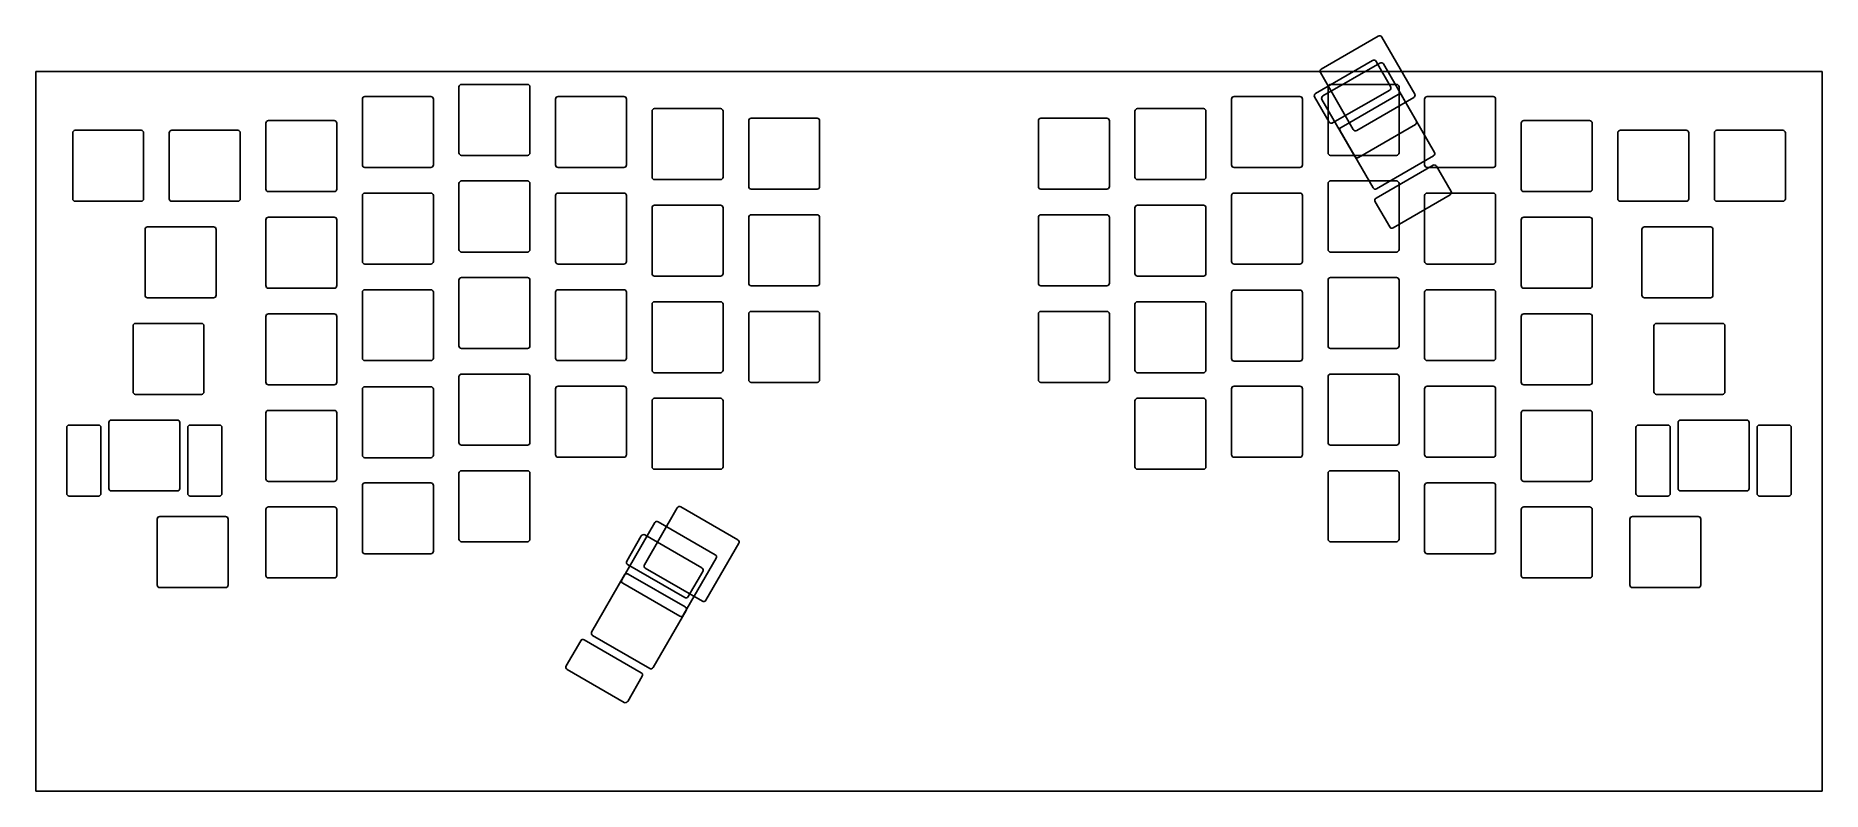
# Model space of a CAD drawing. Header units: millimetres. Extents: x 0 to 352, y -142 to 7.
import ezdxf

# ---------------------------------------------------------------- set-up
doc = ezdxf.new("R2010")
doc.units = ezdxf.units.MM

msp = doc.modelspace()

# ---------------------------------------------------------------- linework, layer by layer
for p, q in [((253.59, 0.52), (264.85, 7.02)), ((265.54, 6.83), (272.04, -4.42)), ((0, 0), (352.43, 0)), ((0, 0), (0, -141.96)), ((263.72, 2.21), (252.46, -4.29)), ((253.91, -4.8), (265.17, 1.7)), ((264.4, 2.03), (267.28, -2.95)), ((265.85, 1.52), (272.35, -9.74)), ((352.43, 0), (352.43, -141.96)), ((83.49, -3.02), (83.49, -16.02)), ((83.99, -2.52), (96.99, -2.52)), ((97.49, -3.02), (97.49, -16.02)), ((253.41, -0.17), (259.91, -11.42)), ((254.94, -3.02), (254.94, -16.02)), ((255.44, -2.52), (268.44, -2.52)), ((268.94, -3.02), (268.94, -16.02)), ((64.44, -5.41), (64.44, -18.41)), ((64.94, -4.91), (77.94, -4.91)), ((78.44, -5.41), (78.44, -18.41)), ((102.54, -5.41), (102.54, -18.41)), ((103.04, -4.91), (116.04, -4.91)), ((116.54, -5.41), (116.54, -18.41)), ((235.89, -5.41), (235.89, -18.41)), ((236.39, -4.91), (249.39, -4.91)), ((249.89, -5.41), (249.89, -18.41)), ((252.28, -4.97), (255.15, -9.95)), ((253.73, -5.48), (260.23, -16.74)), ((267.1, -3.63), (255.84, -10.13)), ((268.74, -4.49), (257.49, -10.99)), ((260.59, -11.61), (271.85, -5.11)), ((269.43, -4.67), (275.93, -15.93)), ((273.99, -5.41), (273.99, -18.41)), ((274.49, -4.91), (287.49, -4.91)), ((287.99, -5.41), (287.99, -18.41)), ((45.39, -10.17), (45.39, -23.17)), ((45.89, -9.67), (58.89, -9.67)), ((59.39, -10.17), (59.39, -23.17)), ((121.59, -7.79), (121.59, -20.79)), ((122.09, -7.29), (135.09, -7.29)), ((135.59, -7.79), (135.59, -20.79)), ((140.64, -9.69), (140.64, -22.69)), ((141.14, -9.19), (154.14, -9.19)), ((154.64, -9.69), (154.64, -22.69)), ((197.79, -9.69), (197.79, -22.69)), ((198.29, -9.19), (211.29, -9.19)), ((211.79, -9.69), (211.79, -22.69)), ((216.84, -7.79), (216.84, -20.79)), ((217.34, -7.29), (230.34, -7.29)), ((230.84, -7.79), (230.84, -20.79)), ((260.91, -16.92), (272.17, -10.42)), ((293.04, -10.17), (293.04, -23.17)), ((293.54, -9.67), (306.54, -9.67)), ((307.04, -10.17), (307.04, -23.17)), ((7.29, -12.07), (7.29, -25.07)), ((7.79, -11.57), (20.79, -11.57)), ((21.29, -12.07), (21.29, -25.07)), ((26.34, -12.07), (26.34, -25.07)), ((26.84, -11.57), (39.84, -11.57)), ((40.34, -12.07), (40.34, -25.07)), ((257.3, -11.67), (263.8, -22.93)), ((312.09, -12.07), (312.09, -25.07)), ((312.59, -11.57), (325.59, -11.57)), ((326.09, -12.07), (326.09, -25.07)), ((331.14, -12.07), (331.14, -25.07)), ((331.64, -11.57), (344.64, -11.57)), ((345.14, -12.07), (345.14, -25.07)), ((83.99, -16.52), (96.99, -16.52)), ((255.44, -16.52), (268.44, -16.52)), ((275.74, -16.61), (264.49, -23.11)), ((64.94, -18.91), (77.94, -18.91)), ((103.04, -18.91), (116.04, -18.91)), ((236.39, -18.91), (249.39, -18.91)), ((275.66, -18.46), (264.4, -24.96)), ((274.49, -18.91), (287.49, -18.91)), ((276.34, -18.65), (279.22, -23.63)), ((45.89, -23.67), (58.89, -23.67)), ((64.44, -24.46), (64.44, -37.46)), ((64.94, -23.96), (77.94, -23.96)), ((78.44, -24.46), (78.44, -37.46)), ((83.49, -22.07), (83.49, -35.08)), ((83.99, -21.57), (96.99, -21.57)), ((97.49, -22.07), (97.49, -35.08)), ((102.54, -24.46), (102.54, -37.46)), ((103.04, -23.96), (116.04, -23.96)), ((116.54, -24.46), (116.54, -37.46)), ((122.09, -21.29), (135.09, -21.29)), ((141.14, -23.19), (154.14, -23.19)), ((198.29, -23.19), (211.29, -23.19)), ((217.34, -21.29), (230.34, -21.29)), ((235.89, -24.46), (235.89, -37.46)), ((236.39, -23.96), (249.39, -23.96)), ((249.89, -24.46), (249.89, -37.46)), ((254.94, -22.07), (254.94, -35.08)), ((255.44, -21.57), (268.44, -21.57)), ((279.03, -24.31), (267.78, -30.81)), ((268.94, -22.07), (268.94, -35.08)), ((273.99, -24.46), (273.99, -37.46)), ((274.49, -23.96), (287.49, -23.96)), ((287.99, -24.46), (287.99, -37.46)), ((293.54, -23.67), (306.54, -23.67)), ((7.79, -25.57), (20.79, -25.57)), ((26.84, -25.57), (39.84, -25.57)), ((121.59, -26.84), (121.59, -39.84)), ((122.09, -26.34), (135.09, -26.34)), ((135.59, -26.84), (135.59, -39.84)), ((216.84, -26.84), (216.84, -39.84)), ((217.34, -26.34), (230.34, -26.34)), ((230.84, -26.84), (230.84, -39.84)), ((264.22, -25.65), (267.09, -30.63)), ((312.59, -25.57), (325.59, -25.57)), ((331.64, -25.57), (344.64, -25.57)), ((21.57, -31.12), (21.57, -44.12)), ((22.07, -30.62), (35.08, -30.62)), ((35.58, -31.12), (35.58, -44.12)), ((45.39, -29.22), (45.39, -42.22)), ((45.89, -28.72), (58.89, -28.72)), ((59.39, -29.22), (59.39, -42.22)), ((140.64, -28.74), (140.64, -41.74)), ((141.14, -28.24), (154.14, -28.24)), ((154.64, -28.74), (154.64, -41.74)), ((197.79, -28.74), (197.79, -41.74)), ((198.29, -28.24), (211.29, -28.24)), ((211.79, -28.74), (211.79, -41.74)), ((293.04, -29.22), (293.04, -42.22)), ((293.54, -28.72), (306.54, -28.72)), ((307.04, -29.22), (307.04, -42.22)), ((316.85, -31.12), (316.85, -44.12)), ((317.35, -30.62), (330.35, -30.62)), ((330.85, -31.12), (330.85, -44.12)), ((64.94, -37.96), (77.94, -37.96)), ((83.99, -35.58), (96.99, -35.58)), ((103.04, -37.96), (116.04, -37.96)), ((236.39, -37.96), (249.39, -37.96)), ((255.44, -35.58), (268.44, -35.58)), ((274.49, -37.96), (287.49, -37.96)), ((83.49, -41.12), (83.49, -54.12)), ((83.99, -40.62), (96.99, -40.62)), ((97.49, -41.12), (97.49, -54.12)), ((122.09, -40.34), (135.09, -40.34)), ((141.14, -42.24), (154.14, -42.24)), ((198.29, -42.24), (211.29, -42.24)), ((217.34, -40.34), (230.34, -40.34)), ((254.94, -41.12), (254.94, -54.12)), ((255.44, -40.62), (268.44, -40.62)), ((268.94, -41.12), (268.94, -54.12)), ((22.07, -44.62), (35.08, -44.62)), ((45.89, -42.72), (58.89, -42.72)), ((64.44, -43.51), (64.44, -56.51)), ((64.94, -43.01), (77.94, -43.01)), ((78.44, -43.51), (78.44, -56.51)), ((102.54, -43.51), (102.54, -56.51)), ((103.04, -43.01), (116.04, -43.01)), ((116.54, -43.51), (116.54, -56.51)), ((122.09, -45.39), (135.09, -45.39)), ((217.34, -45.39), (230.34, -45.39)), ((235.89, -43.6), (235.89, -56.6)), ((236.39, -43.1), (249.39, -43.1)), ((249.89, -43.6), (249.89, -56.6)), ((273.99, -43.51), (273.99, -56.51)), ((274.49, -43.01), (287.49, -43.01)), ((287.99, -43.51), (287.99, -56.51)), ((293.54, -42.72), (306.54, -42.72)), ((317.35, -44.62), (330.35, -44.62)), ((45.39, -48.27), (45.39, -61.27)), ((45.89, -47.77), (58.89, -47.77)), ((59.39, -48.27), (59.39, -61.27)), ((121.59, -45.89), (121.59, -58.89)), ((135.59, -45.89), (135.59, -58.89)), ((140.64, -47.79), (140.64, -60.79)), ((141.14, -47.29), (154.14, -47.29)), ((154.64, -47.79), (154.64, -60.79)), ((197.79, -47.79), (197.79, -60.79)), ((198.29, -47.29), (211.29, -47.29)), ((211.79, -47.79), (211.79, -60.79)), ((216.84, -45.89), (216.84, -58.89)), ((230.84, -45.89), (230.84, -58.89)), ((293.04, -48.27), (293.04, -61.27)), ((293.54, -47.77), (306.54, -47.77)), ((307.04, -48.27), (307.04, -61.27)), ((19.19, -50.17), (19.19, -63.17)), ((19.69, -49.67), (32.69, -49.67)), ((33.19, -50.17), (33.19, -63.17)), ((319.23, -50.17), (319.23, -63.17)), ((319.73, -49.67), (332.73, -49.67)), ((333.23, -50.17), (333.23, -63.17)), ((83.99, -54.62), (96.99, -54.62)), ((255.44, -54.62), (268.44, -54.62)), ((64.94, -57.01), (77.94, -57.01)), ((83.99, -59.67), (96.99, -59.67)), ((103.04, -57.01), (116.04, -57.01)), ((122.09, -59.39), (135.09, -59.39)), ((217.34, -59.39), (230.34, -59.39)), ((236.39, -57.1), (249.39, -57.1)), ((255.44, -59.67), (268.44, -59.67)), ((274.49, -57.01), (287.49, -57.01)), ((45.89, -61.77), (58.89, -61.77)), ((64.44, -62.65), (64.44, -75.65)), ((64.94, -62.15), (77.94, -62.15)), ((78.44, -62.65), (78.44, -75.65)), ((83.49, -60.17), (83.49, -73.17)), ((97.49, -60.17), (97.49, -73.17)), ((102.54, -62.56), (102.54, -75.56)), ((103.04, -62.06), (116.04, -62.06)), ((116.54, -62.56), (116.54, -75.56)), ((141.14, -61.29), (154.14, -61.29)), ((198.29, -61.29), (211.29, -61.29)), ((235.89, -62.56), (235.89, -75.56)), ((236.39, -62.06), (249.39, -62.06)), ((249.89, -62.56), (249.89, -75.56)), ((254.94, -60.17), (254.94, -73.17)), ((268.94, -60.17), (268.94, -73.17)), ((273.99, -62.56), (273.99, -75.56)), ((274.49, -62.06), (287.49, -62.06)), ((287.99, -62.56), (287.99, -75.56)), ((293.54, -61.77), (306.54, -61.77)), ((19.69, -63.67), (32.69, -63.67)), ((45.89, -66.82), (58.89, -66.82)), ((121.59, -64.94), (121.59, -77.94)), ((122.09, -64.44), (135.09, -64.44)), ((135.59, -64.94), (135.59, -77.94)), ((216.84, -64.94), (216.84, -77.94)), ((217.34, -64.44), (230.34, -64.44)), ((230.84, -64.94), (230.84, -77.94)), ((293.54, -66.82), (306.54, -66.82)), ((319.73, -63.67), (332.73, -63.67)), ((6.12, -70.22), (6.12, -83.22)), ((6.62, -69.72), (12.37, -69.72)), ((12.87, -70.22), (12.87, -83.22)), ((14.43, -69.22), (14.43, -82.22)), ((14.93, -68.72), (27.93, -68.72)), ((28.43, -69.22), (28.43, -82.22)), ((29.99, -70.22), (29.99, -83.22)), ((30.49, -69.72), (36.24, -69.72)), ((36.74, -70.22), (36.74, -83.22)), ((45.39, -67.32), (45.39, -80.32)), ((59.39, -67.32), (59.39, -80.32)), ((293.04, -67.32), (293.04, -80.32)), ((307.04, -67.32), (307.04, -80.32)), ((315.68, -70.22), (315.68, -83.22)), ((316.18, -69.72), (321.93, -69.72)), ((322.43, -70.22), (322.43, -83.22)), ((323.99, -69.22), (323.99, -82.22)), ((324.49, -68.72), (337.49, -68.72)), ((337.99, -69.22), (337.99, -82.22)), ((339.56, -70.22), (339.56, -83.22)), ((340.06, -69.72), (345.81, -69.72)), ((346.31, -70.22), (346.31, -83.22)), ((83.99, -73.67), (96.99, -73.67)), ((255.44, -73.67), (268.44, -73.67)), ((64.94, -76.15), (77.94, -76.15)), ((103.04, -76.06), (116.04, -76.06)), ((236.39, -76.06), (249.39, -76.06)), ((274.49, -76.06), (287.49, -76.06)), ((45.89, -80.82), (58.89, -80.82)), ((83.49, -79.22), (83.49, -92.22)), ((83.99, -78.72), (96.99, -78.72)), ((97.49, -79.22), (97.49, -92.22)), ((122.09, -78.44), (135.09, -78.44)), ((217.34, -78.44), (230.34, -78.44)), ((254.94, -79.22), (254.94, -92.22)), ((255.44, -78.72), (268.44, -78.72)), ((268.94, -79.22), (268.94, -92.22)), ((293.54, -80.82), (306.54, -80.82)), ((6.62, -83.72), (12.37, -83.72)), ((14.93, -82.72), (27.93, -82.72)), ((30.49, -83.72), (36.24, -83.72)), ((64.44, -81.61), (64.44, -94.61)), ((64.94, -81.11), (77.94, -81.11)), ((78.44, -81.61), (78.44, -94.61)), ((273.99, -81.61), (273.99, -94.61)), ((274.49, -81.11), (287.49, -81.11)), ((287.99, -81.61), (287.99, -94.61)), ((316.18, -83.72), (321.93, -83.72)), ((324.49, -82.72), (337.49, -82.72)), ((340.06, -83.72), (345.81, -83.72)), ((24.46, -87.77), (37.46, -87.77)), ((45.39, -86.37), (45.39, -99.37)), ((45.89, -85.87), (58.89, -85.87)), ((59.39, -86.37), (59.39, -99.37)), ((126.56, -86.04), (120.06, -97.29)), ((127.24, -85.85), (138.5, -92.35)), ((293.04, -86.37), (293.04, -99.37)), ((293.54, -85.87), (306.54, -85.87)), ((307.04, -86.37), (307.04, -99.37)), ((314.97, -87.77), (327.97, -87.77)), ((23.96, -88.27), (23.96, -101.27)), ((37.96, -88.27), (37.96, -101.27)), ((122.12, -88.97), (115.62, -100.23)), ((119.46, -91.58), (116.58, -96.56)), ((131.4, -97.9), (120.14, -91.4)), ((122.8, -88.79), (134.06, -95.29)), ((314.47, -88.27), (314.47, -101.27)), ((328.47, -88.27), (328.47, -101.27)), ((64.94, -95.11), (77.94, -95.11)), ((83.99, -92.72), (96.99, -92.72)), ((138.69, -93.04), (132.19, -104.29)), ((255.44, -92.72), (268.44, -92.72)), ((274.49, -95.11), (287.49, -95.11)), ((128.02, -103.74), (116.76, -97.24)), ((120.24, -97.98), (131.5, -104.48)), ((134.24, -95.97), (127.74, -107.23)), ((131.58, -98.58), (128.7, -103.56)), ((24.46, -101.77), (37.46, -101.77)), ((45.89, -99.87), (58.89, -99.87)), ((116.16, -99.28), (109.66, -110.54)), ((115.8, -100.91), (127.06, -107.41)), ((128.11, -105.6), (116.85, -99.1)), ((293.54, -99.87), (306.54, -99.87)), ((314.97, -101.77), (327.97, -101.77)), ((128.29, -106.28), (121.79, -117.54)), ((107.52, -112.26), (104.64, -117.24)), ((119.46, -118.58), (108.2, -112.08)), ((121.11, -117.72), (109.85, -111.22)), ((116.08, -124.42), (104.83, -117.92)), ((119.64, -119.26), (116.77, -124.24)), ((0, -141.96), (352.43, -141.96))]:
    msp.add_line(p, q)
for centre, start, end in [((265.1, 6.58), 30, 120), ((253.84, 0.08), 120, 210), ((263.97, 1.78), 30, 120), ((265.42, 1.27), 30, 120), ((83.99, -3.02), 90, 180), ((96.99, -3.02), 0, 90), ((255.44, -3.02), 90, 180), ((266.85, -3.2), -60, 30), ((268.44, -3.02), 0, 90), ((64.94, -5.41), 90, 180), ((77.94, -5.41), 0, 90), ((103.04, -5.41), 90, 180), ((116.04, -5.41), 0, 90), ((236.39, -5.41), 90, 180), ((249.39, -5.41), 0, 90), ((252.71, -4.72), 120, 210), ((254.16, -5.23), 120, 210), ((268.99, -4.92), 30, 120), ((271.6, -4.67), 300, 390), ((274.49, -5.41), 90, 180), ((287.49, -5.41), 0, 90), ((45.89, -10.17), 90, 180), ((58.89, -10.17), 0, 90), ((122.09, -7.79), 90, 180), ((135.09, -7.79), 0, 90), ((141.14, -9.69), 90, 180), ((154.14, -9.69), 0, 90), ((198.29, -9.69), 90, 180), ((211.29, -9.69), 0, 90), ((217.34, -7.79), 90, 180), ((230.34, -7.79), 0, 90), ((255.59, -9.7), 210, 300), ((271.92, -9.99), 300, 390), ((293.54, -10.17), 90, 180), ((306.54, -10.17), 0, 90), ((7.79, -12.07), 90, 180), ((20.79, -12.07), 0, 90), ((26.84, -12.07), 90, 180), ((39.84, -12.07), 0, 90), ((257.74, -11.42), 120, 210), ((260.34, -11.17), 210, 300), ((312.59, -12.07), 90, 180), ((325.59, -12.07), 0, 90), ((331.64, -12.07), 90, 180), ((344.64, -12.07), 0, 90), ((83.99, -16.02), 180, 270), ((96.99, -16.02), 270, 360), ((255.44, -16.02), 180, 270), ((260.66, -16.49), 210, 300), ((268.44, -16.02), 270, 360), ((275.49, -16.18), -60, 30), ((64.94, -18.41), 180, 270), ((77.94, -18.41), 270, 360), ((103.04, -18.41), 180, 270), ((116.04, -18.41), 270, 360), ((122.09, -20.79), 180, 270), ((135.09, -20.79), 270, 360), ((217.34, -20.79), 180, 270), ((230.34, -20.79), 270, 360), ((236.39, -18.41), 180, 270), ((249.39, -18.41), 270, 360), ((274.49, -18.41), 180, 270), ((275.91, -18.9), 30, 120), ((287.49, -18.41), 270, 360), ((45.89, -23.17), 180, 270), ((58.89, -23.17), 270, 360), ((64.94, -24.46), 90, 180), ((77.94, -24.46), 0, 90), ((83.99, -22.07), 90, 180), ((96.99, -22.07), 0, 90), ((103.04, -24.46), 90, 180), ((116.04, -24.46), 0, 90), ((141.14, -22.69), 180, 270), ((154.14, -22.69), 270, 360), ((198.29, -22.69), 180, 270), ((211.29, -22.69), 270, 360), ((236.39, -24.46), 90, 180), ((249.39, -24.46), 0, 90), ((255.44, -22.07), 90, 180), ((264.24, -22.68), 210, 300), ((268.44, -22.07), 0, 90), ((274.49, -24.46), 90, 180), ((278.78, -23.88), -60, 30), ((287.49, -24.46), 0, 90), ((293.54, -23.17), 180, 270), ((306.54, -23.17), 270, 360), ((7.79, -25.07), 180, 270), ((20.79, -25.07), 270, 360), ((26.84, -25.07), 180, 270), ((39.84, -25.07), 270, 360), ((122.09, -26.84), 90, 180), ((135.09, -26.84), 0, 90), ((217.34, -26.84), 90, 180), ((230.34, -26.84), 0, 90), ((264.65, -25.4), 120, 210), ((312.59, -25.07), 180, 270), ((325.59, -25.07), 270, 360), ((331.64, -25.07), 180, 270), ((344.64, -25.07), 270, 360), ((22.07, -31.12), 90, 180), ((35.08, -31.12), 0, 90), ((45.89, -29.22), 90, 180), ((58.89, -29.22), 0, 90), ((141.14, -28.74), 90, 180), ((154.14, -28.74), 0, 90), ((198.29, -28.74), 90, 180), ((211.29, -28.74), 0, 90), ((267.53, -30.38), 210, 300), ((293.54, -29.22), 90, 180), ((306.54, -29.22), 0, 90), ((317.35, -31.12), 90, 180), ((330.35, -31.12), 0, 90), ((83.99, -35.08), 180, 270), ((96.99, -35.08), 270, 360), ((255.44, -35.08), 180, 270), ((268.44, -35.08), 270, 360), ((64.94, -37.46), 180, 270), ((77.94, -37.46), 270, 360), ((103.04, -37.46), 180, 270), ((116.04, -37.46), 270, 360), ((236.39, -37.46), 180, 270), ((249.39, -37.46), 270, 360), ((274.49, -37.46), 180, 270), ((287.49, -37.46), 270, 360), ((45.89, -42.22), 180, 270), ((58.89, -42.22), 270, 360), ((83.99, -41.12), 90, 180), ((96.99, -41.12), 0, 90), ((122.09, -39.84), 180, 270), ((135.09, -39.84), 270, 360), ((141.14, -41.74), 180, 270), ((154.14, -41.74), 270, 360), ((198.29, -41.74), 180, 270), ((211.29, -41.74), 270, 360), ((217.34, -39.84), 180, 270), ((230.34, -39.84), 270, 360), ((255.44, -41.12), 90, 180), ((268.44, -41.12), 0, 90), ((293.54, -42.22), 180, 270), ((306.54, -42.22), 270, 360), ((22.07, -44.12), 180, 270), ((35.08, -44.12), 270, 360), ((64.94, -43.51), 90, 180), ((77.94, -43.51), 0, 90), ((103.04, -43.51), 90, 180), ((116.04, -43.51), 0, 90), ((122.09, -45.89), 90, 180), ((135.09, -45.89), 0, 90), ((217.34, -45.89), 90, 180), ((230.34, -45.89), 0, 90), ((236.39, -43.6), 90, 180), ((249.39, -43.6), 0, 90), ((274.49, -43.51), 90, 180), ((287.49, -43.51), 0, 90), ((317.35, -44.12), 180, 270), ((330.35, -44.12), 270, 360), ((45.89, -48.27), 90, 180), ((58.89, -48.27), 0, 90), ((141.14, -47.79), 90, 180), ((154.14, -47.79), 0, 90), ((198.29, -47.79), 90, 180), ((211.29, -47.79), 0, 90), ((293.54, -48.27), 90, 180), ((306.54, -48.27), 0, 90), ((19.69, -50.17), 90, 180), ((32.69, -50.17), 0, 90), ((319.73, -50.17), 90, 180), ((332.73, -50.17), 0, 90), ((83.99, -54.12), 180, 270), ((96.99, -54.12), 270, 360), ((255.44, -54.12), 180, 270), ((268.44, -54.12), 270, 360), ((64.94, -56.51), 180, 270), ((77.94, -56.51), 270, 360), ((83.99, -60.17), 90, 180), ((96.99, -60.17), 0, 90), ((103.04, -56.51), 180, 270), ((116.04, -56.51), 270, 360), ((122.09, -58.89), 180, 270), ((135.09, -58.89), 270, 360), ((217.34, -58.89), 180, 270), ((230.34, -58.89), 270, 360), ((236.39, -56.6), 180, 270), ((249.39, -56.6), 270, 360), ((255.44, -60.17), 90, 180), ((268.44, -60.17), 0, 90), ((274.49, -56.51), 180, 270), ((287.49, -56.51), 270, 360), ((19.69, -63.17), 180, 270), ((32.69, -63.17), 270, 360), ((45.89, -61.27), 180, 270), ((58.89, -61.27), 270, 360), ((64.94, -62.65), 90, 180), ((77.94, -62.65), 0, 90), ((103.04, -62.56), 90, 180), ((116.04, -62.56), 0, 90), ((141.14, -60.79), 180, 270), ((154.14, -60.79), 270, 360), ((198.29, -60.79), 180, 270), ((211.29, -60.79), 270, 360), ((236.39, -62.56), 90, 180), ((249.39, -62.56), 0, 90), ((274.49, -62.56), 90, 180), ((287.49, -62.56), 0, 90), ((293.54, -61.27), 180, 270), ((306.54, -61.27), 270, 360), ((319.73, -63.17), 180, 270), ((332.73, -63.17), 270, 360), ((45.89, -67.32), 90, 180), ((58.89, -67.32), 0, 90), ((122.09, -64.94), 90, 180), ((135.09, -64.94), 0, 90), ((217.34, -64.94), 90, 180), ((230.34, -64.94), 0, 90), ((293.54, -67.32), 90, 180), ((306.54, -67.32), 0, 90), ((6.62, -70.22), 90, 180), ((12.37, -70.22), 0, 90), ((14.93, -69.22), 90, 180), ((27.93, -69.22), 0, 90), ((30.49, -70.22), 90, 180), ((36.24, -70.22), 0, 90), ((316.18, -70.22), 90, 180), ((321.93, -70.22), 0, 90), ((324.49, -69.22), 90, 180), ((337.49, -69.22), 0, 90), ((340.06, -70.22), 90, 180), ((345.81, -70.22), 0, 90), ((83.99, -73.17), 180, 270), ((96.99, -73.17), 270, 360), ((255.44, -73.17), 180, 270), ((268.44, -73.17), 270, 360), ((64.94, -75.65), 180, 270), ((77.94, -75.65), 270, 360), ((103.04, -75.56), 180, 270), ((116.04, -75.56), 270, 360), ((236.39, -75.56), 180, 270), ((249.39, -75.56), 270, 360), ((274.49, -75.56), 180, 270), ((287.49, -75.56), 270, 360), ((45.89, -80.32), 180, 270), ((58.89, -80.32), 270, 360), ((83.99, -79.22), 90, 180), ((96.99, -79.22), 0, 90), ((122.09, -77.94), 180, 270), ((135.09, -77.94), 270, 360), ((217.34, -77.94), 180, 270), ((230.34, -77.94), 270, 360), ((255.44, -79.22), 90, 180), ((268.44, -79.22), 0, 90), ((293.54, -80.32), 180, 270), ((306.54, -80.32), 270, 360), ((6.62, -83.22), 180, 270), ((12.37, -83.22), 270, 360), ((14.93, -82.22), 180, 270), ((27.93, -82.22), 270, 360), ((30.49, -83.22), 180, 270), ((36.24, -83.22), 270, 360), ((64.94, -81.61), 90, 180), ((77.94, -81.61), 0, 90), ((274.49, -81.61), 90, 180), ((287.49, -81.61), 0, 90), ((316.18, -83.22), 180, 270), ((321.93, -83.22), 270, 360), ((324.49, -82.22), 180, 270), ((337.49, -82.22), 270, 360), ((340.06, -83.22), 180, 270), ((345.81, -83.22), 270, 360), ((24.46, -88.27), 90, 180), ((37.46, -88.27), 0, 90), ((45.89, -86.37), 90, 180), ((58.89, -86.37), 0, 90), ((126.99, -86.29), 60, 150), ((293.54, -86.37), 90, 180), ((306.54, -86.37), 0, 90), ((314.97, -88.27), 90, 180), ((327.97, -88.27), 0, 90), ((119.89, -91.83), 60, 150), ((122.55, -89.22), 60, 150), ((64.94, -94.61), 180, 270), ((77.94, -94.61), 270, 360), ((83.99, -92.22), 180, 270), ((96.99, -92.22), 270, 360), ((138.25, -92.79), -30, 60), ((255.44, -92.22), 180, 270), ((268.44, -92.22), 270, 360), ((274.49, -94.61), 180, 270), ((287.49, -94.61), 270, 360), ((117.01, -96.81), 150, 240), ((120.49, -97.54), 150, 240), ((131.15, -98.33), -30, 60), ((133.81, -95.72), -30, 60), ((24.46, -101.27), 180, 270), ((37.46, -101.27), 270, 360), ((45.89, -99.37), 180, 270), ((58.89, -99.37), 270, 360), ((116.05, -100.48), 150, 240), ((116.6, -99.53), 60, 150), ((293.54, -99.37), 180, 270), ((306.54, -99.37), 270, 360), ((314.97, -101.27), 180, 270), ((327.97, -101.27), 270, 360), ((128.27, -103.31), -120, -30), ((127.86, -106.03), -30, 60), ((131.75, -104.04), 240, 330), ((127.31, -106.98), 240, 330), ((107.95, -112.51), 60, 150), ((110.1, -110.79), 150, 240), ((105.08, -117.49), 150, 240), ((119.21, -119.01), -30, 60), ((121.36, -117.29), -120, -30), ((116.33, -123.99), -120, -30)]:
    msp.add_arc(centre, 0.5, start, end)

doc.saveas('drawing.dxf')
